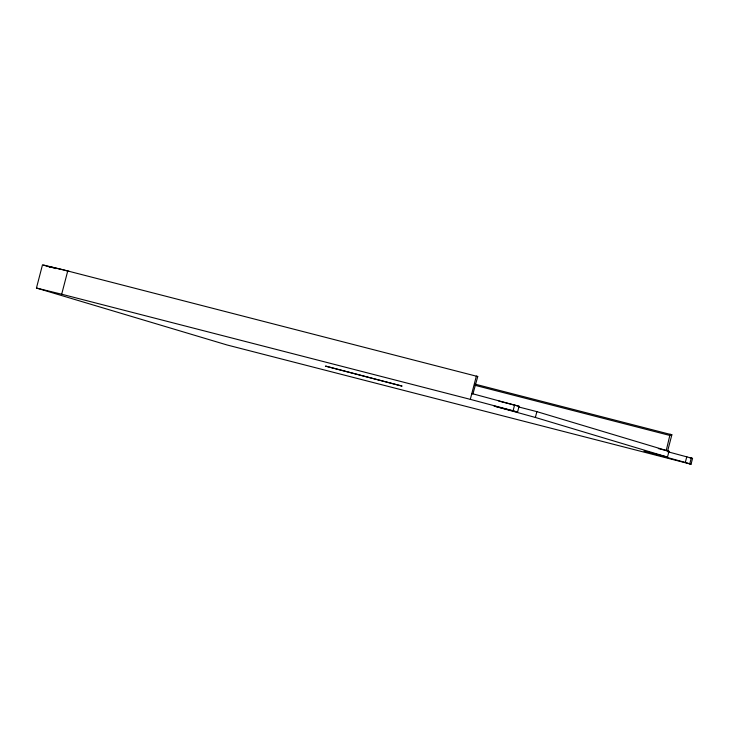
<?xml version="1.0" encoding="UTF-8"?>
<svg xmlns="http://www.w3.org/2000/svg" width="729" height="729" viewBox="0 0 729 729"><rect width="100%" height="100%" fill="white"/><g stroke="black" fill="none" stroke-linecap="round" stroke-linejoin="round"><path stroke-width="1.09" d="M667.6 451.698L692.55 458.404L691.037 464.218L227.038 344.972L36.45 288.028L42.501 264.782L62.521 269.712M36.45 288.028L61.683 294.215L67.733 270.978L477.75 376.538L472.939 393.888L471.818 393.542L519.066 406.29L517.554 412.104L494.062 406.062L535.368 417.453L667.491 457.101L669.003 451.287L536.881 411.639L518.729 406.973M61.683 294.215L470.305 399.355L476.356 376.109L477.75 376.538M517.554 412.104L513.088 410.764L514.601 404.95M535.368 417.453L536.881 411.639M666.197 450.713L670.097 434.265L671.865 434.785L667.6 451.123M691.037 464.218L685.306 462.45L686.818 456.636M689.771 463.79L691.283 457.976M692.55 458.404L690.071 457.912M59.395 268.919L48.624 266.422M59.55 268.883L69.492 271.498M63.614 269.921L67.733 270.978M474.707 384.055L671.865 434.785M475.026 385.313L670.151 435.532M498.782 401.078L519.066 406.29M658.323 448.545L669.003 451.287M667.491 457.101L643.999 451.06L685.306 462.45M470.305 399.355L513.088 410.764M49.417 266.668L55.951 268.627M43.767 265.21L50.31 267.178M326.574 366.332L325.398 366.14L402.089 386.106L326.574 366.332"/></g></svg>
